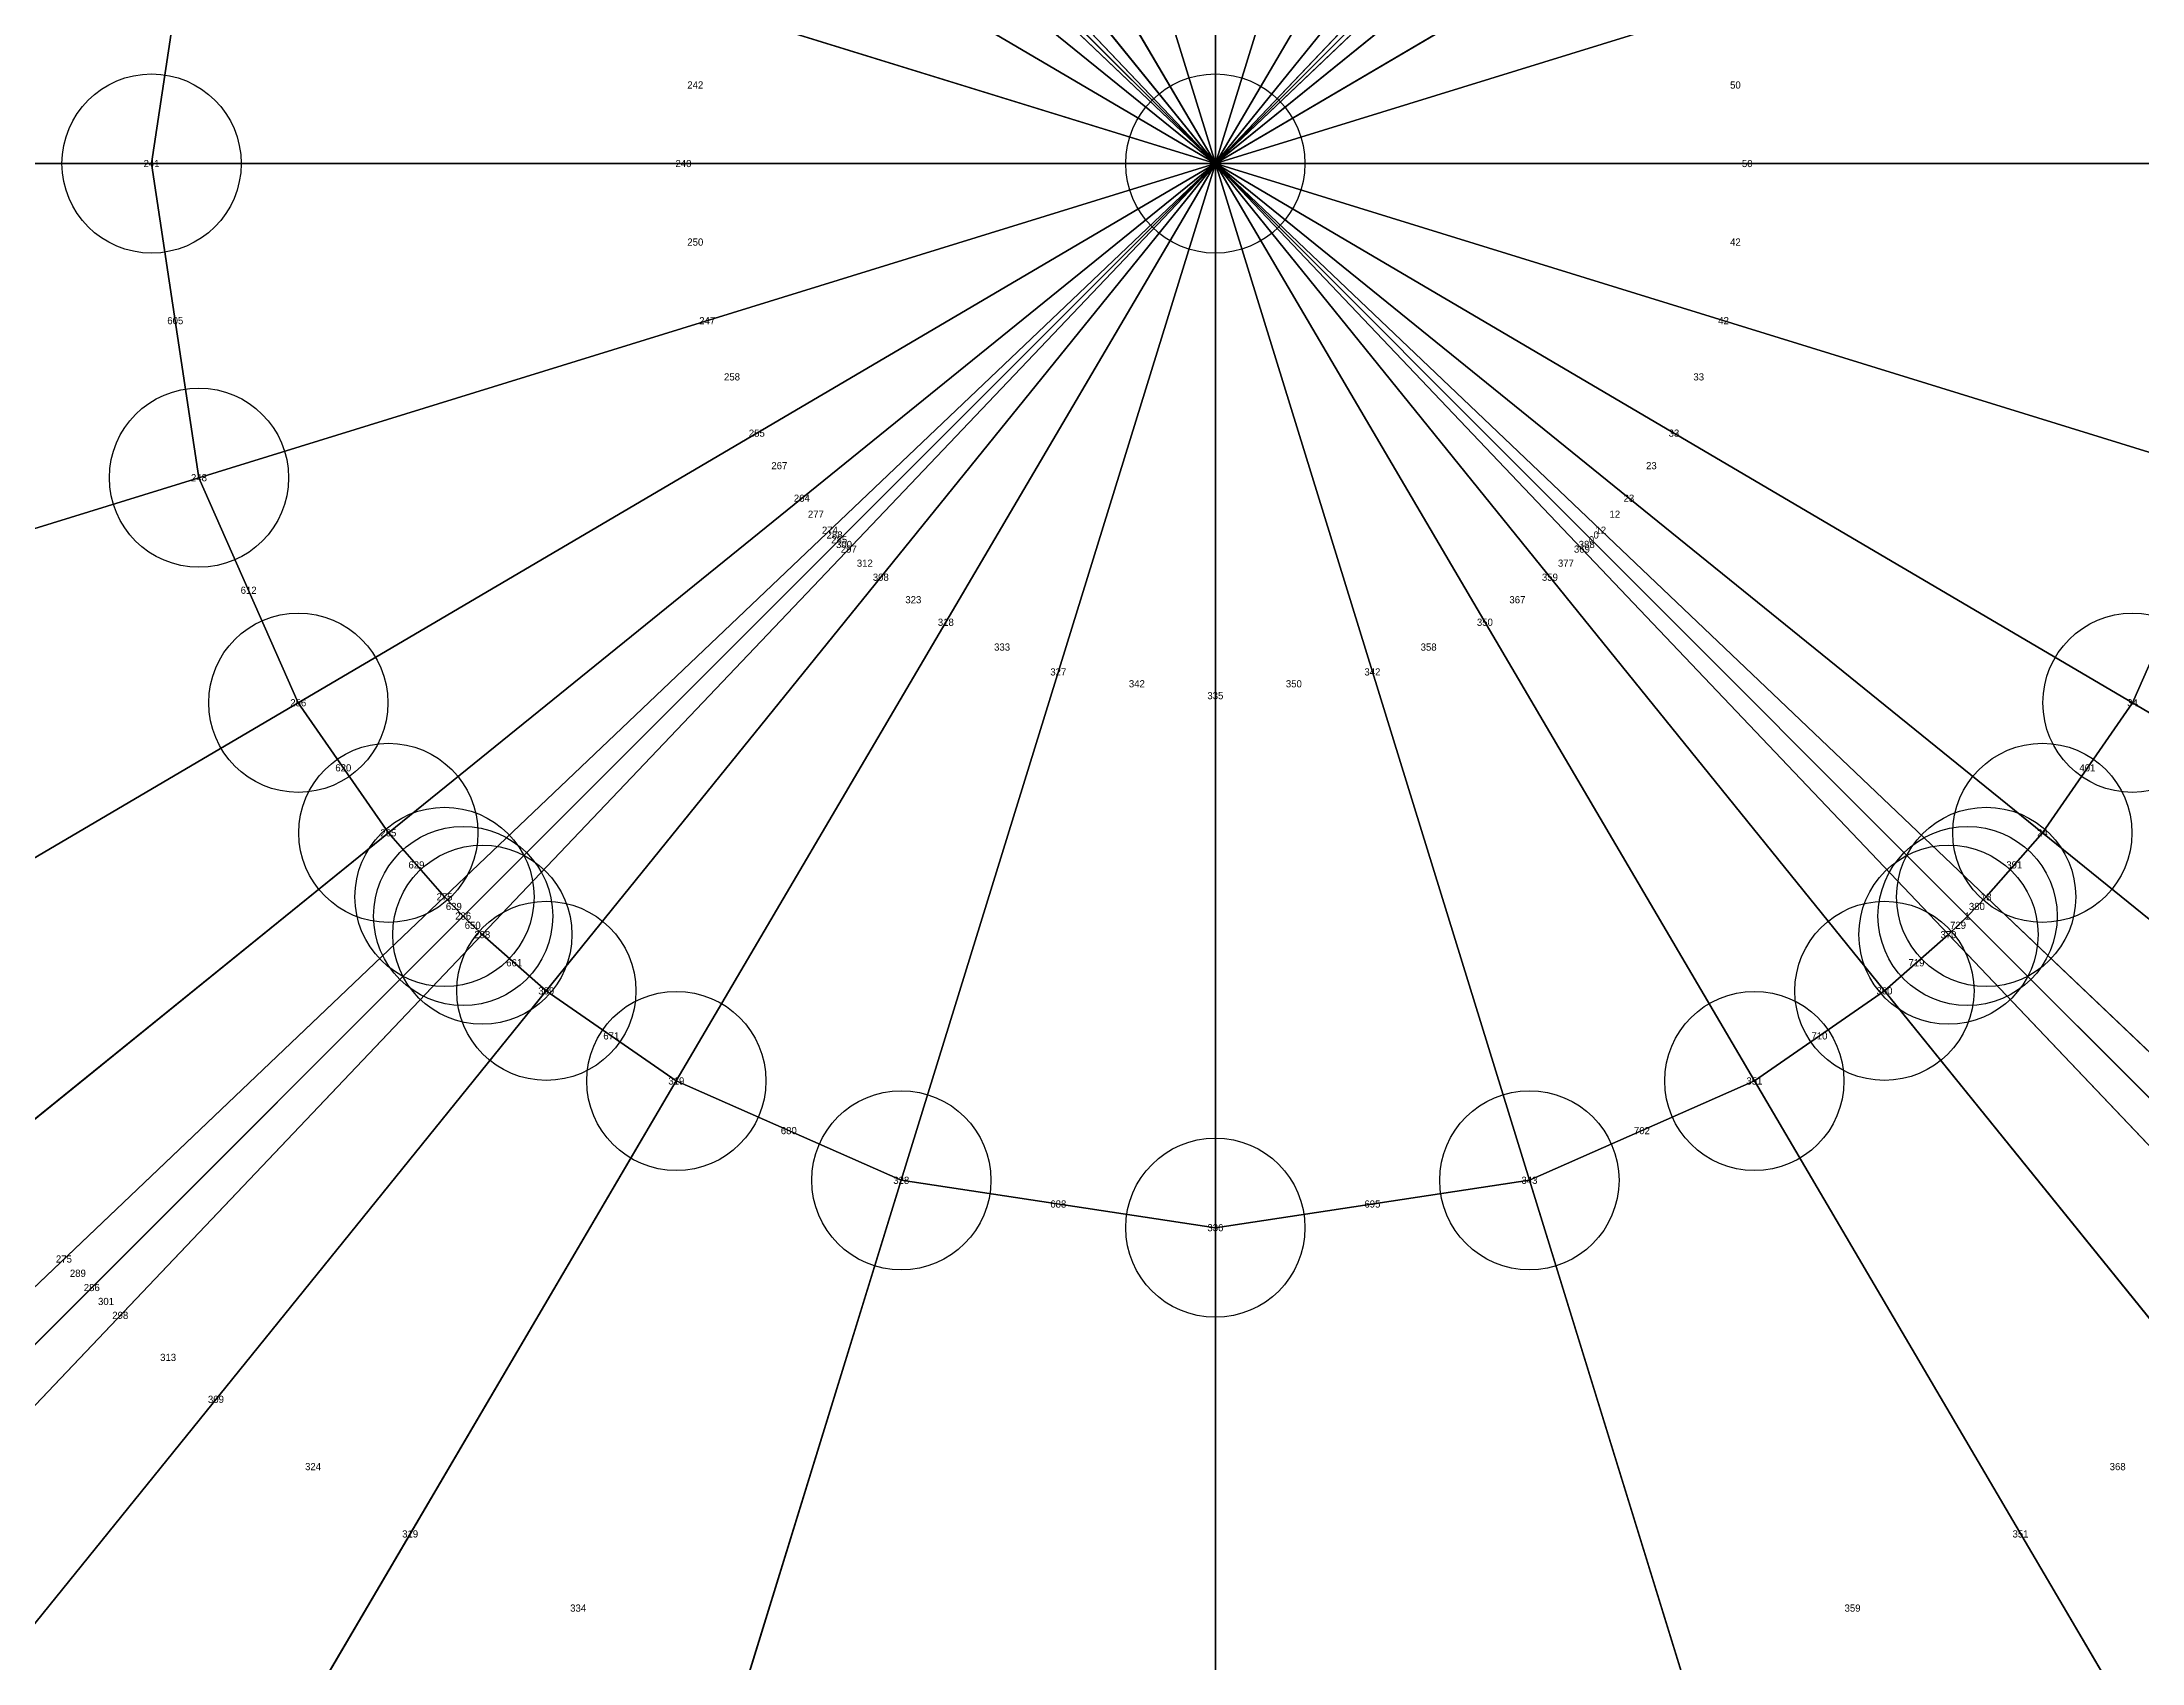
# Model space of a CAD drawing. Extents: x -2.75 to 2.75, y -2.5 to 2.5.
# Drawn here: x -0.327 to 0.259, y -0.418 to 0.034 of the extents above; entities that cross this region are included whole.
import ezdxf
from ezdxf.enums import TextEntityAlignment as Align

# ---------------------------------------------------------------- set-up
doc = ezdxf.new("R2010")
doc.units = 0
doc.header["$MEASUREMENT"] = 0
doc.header["$PDMODE"] = 33
doc.header["$PDSIZE"] = 0.05
for name, color, linetype in [('BRANCHE ESTERNO', 1, 'Continuous'), ('BRANCHE INTERNO', 7, 'Continuous'), ('BRANCHES-Index', 7, 'Continuous'), ('Faces', 7, 'Continuous'), ('Faces-Index', 7, 'Continuous'), ('NODI-Index', 7, 'Continuous'), ('NODO INTRADOSSO INTERNO', 7, 'Continuous')]:
    doc.layers.add(name, color=color, linetype=linetype)

msp = doc.modelspace()

# ---------------------------------------------------------------- linework, layer by layer
at = {"layer": 'BRANCHE ESTERNO'}
msp.add_line((0.25595, -0.15044, 2.63498), (0.28366, -0.08765, 2.63498), dxfattribs=at)
at = {"layer": 'BRANCHE INTERNO'}
for p, q in [((0, 0, 2.65165), (0, 0.29689, 2.63498)), ((0, 0, 2.65165), (-0.08765, 0.28366, 2.63498)), ((0, 0, 2.65165), (0.08765, 0.28366, 2.63498)), ((0, 0, 2.65165), (-0.15044, 0.25595, 2.63498)), ((0, 0, 2.65165), (0.15044, 0.25595, 2.63498)), ((0, 0, 2.65165), (-0.18673, 0.23081, 2.63498)), ((0, 0, 2.65165), (0.18673, 0.23081, 2.63498)), ((0, 0, 2.65165), (-0.2046, 0.21513, 2.63498)), ((0, 0, 2.65165), (0.2046, 0.21513, 2.63498)), ((0, 0, 2.65165), (-0.20993, 0.20993, 2.63498)), ((0, 0, 2.65165), (0.20993, 0.20993, 2.63498)), ((0, 0, 2.65165), (-0.21513, 0.2046, 2.63498)), ((0, 0, 2.65165), (0.21513, 0.2046, 2.63498)), ((0, 0, 2.65165), (-0.23081, 0.18673, 2.63498)), ((0, 0, 2.65165), (0.23081, 0.18673, 2.63498)), ((0, 0, 2.65165), (-0.25595, 0.15044, 2.63498)), ((0, 0, 2.65165), (0.25595, 0.15044, 2.63498)), ((-0.28366, 0.08765, 2.63498), (-0.29689, 0, 2.63498)), ((0, 0, 2.65165), (-0.28366, 0.08765, 2.63498)), ((0, 0, 2.65165), (0.28366, 0.08765, 2.63498)), ((-0.29689, 0, 2.63498), (-0.59005, 0, 2.58517)), ((0, 0, 2.65165), (-0.29689, 0, 2.63498)), ((-0.29689, 0, 2.63498), (-0.28366, -0.08765, 2.63498)), ((0, 0, 2.65165), (-0.28366, -0.08765, 2.63498)), ((0, 0, 2.65165), (-0.25595, -0.15044, 2.63498)), ((0, 0, 2.65165), (-0.23081, -0.18673, 2.63498)), ((0, 0, 2.65165), (-0.21513, -0.2046, 2.63498)), ((0, 0, 2.65165), (-0.20993, -0.20993, 2.63498)), ((0, 0, 2.65165), (-0.2046, -0.21513, 2.63498)), ((0, 0, 2.65165), (-0.18673, -0.23081, 2.63498)), ((0, 0, 2.65165), (-0.15044, -0.25595, 2.63498)), ((0, 0, 2.65165), (-0.08765, -0.28366, 2.63498)), ((0, 0, 2.65165), (0.20993, -0.20993, 2.63498)), ((0, 0, 2.65165), (0.21513, -0.2046, 2.63498)), ((0, 0, 2.65165), (0.23081, -0.18673, 2.63498)), ((0, 0, 2.65165), (0.25595, -0.15044, 2.63498)), ((0, 0, 2.65165), (0.28366, -0.08765, 2.63498)), ((0, 0, 2.65165), (0.29689, 0, 2.63498)), ((0, 0, 2.65165), (0, -0.29689, 2.63498)), ((0, 0, 2.65165), (0.08765, -0.28366, 2.63498)), ((0, 0, 2.65165), (0.15044, -0.25595, 2.63498)), ((0, 0, 2.65165), (0.18673, -0.23081, 2.63498)), ((0, 0, 2.65165), (0.2046, -0.21513, 2.63498)), ((-0.28366, -0.08765, 2.63498), (-0.56374, -0.17421, 2.58517)), ((-0.28366, -0.08765, 2.63498), (-0.25595, -0.15044, 2.63498)), ((-0.25595, -0.15044, 2.63498), (-0.50868, -0.299, 2.58517)), ((-0.25595, -0.15044, 2.63498), (-0.23081, -0.18673, 2.63498)), ((0.23081, -0.18673, 2.63498), (0.25595, -0.15044, 2.63498)), ((0.25595, -0.15044, 2.63498), (0.50868, -0.299, 2.58517)), ((-0.23081, -0.18673, 2.63498), (-0.45873, -0.37112, 2.58517)), ((-0.23081, -0.18673, 2.63498), (-0.21513, -0.2046, 2.63498)), ((0.21513, -0.2046, 2.63498), (0.23081, -0.18673, 2.63498)), ((0.23081, -0.18673, 2.63498), (0.45873, -0.37112, 2.58517)), ((-0.21513, -0.2046, 2.63498), (-0.42756, -0.40663, 2.58517)), ((-0.21513, -0.2046, 2.63498), (-0.20993, -0.20993, 2.63498)), ((0.20993, -0.20993, 2.63498), (0.21513, -0.2046, 2.63498)), ((0.21513, -0.2046, 2.63498), (0.42756, -0.40663, 2.58517)), ((-0.20993, -0.20993, 2.63498), (-0.41723, -0.41723, 2.58517)), ((-0.20993, -0.20993, 2.63498), (-0.2046, -0.21513, 2.63498)), ((0.2046, -0.21513, 2.63498), (0.20993, -0.20993, 2.63498)), ((0.20993, -0.20993, 2.63498), (0.41723, -0.41723, 2.58517)), ((-0.2046, -0.21513, 2.63498), (-0.40663, -0.42756, 2.58517)), ((-0.2046, -0.21513, 2.63498), (-0.18673, -0.23081, 2.63498)), ((0.18673, -0.23081, 2.63498), (0.2046, -0.21513, 2.63498)), ((0.2046, -0.21513, 2.63498), (0.40663, -0.42756, 2.58517)), ((-0.18673, -0.23081, 2.63498), (-0.37112, -0.45873, 2.58517)), ((-0.18673, -0.23081, 2.63498), (-0.15044, -0.25595, 2.63498)), ((0.15044, -0.25595, 2.63498), (0.18673, -0.23081, 2.63498)), ((0.18673, -0.23081, 2.63498), (0.37112, -0.45873, 2.58517)), ((-0.15044, -0.25595, 2.63498), (-0.299, -0.50868, 2.58517)), ((-0.15044, -0.25595, 2.63498), (-0.08765, -0.28366, 2.63498)), ((0.08765, -0.28366, 2.63498), (0.15044, -0.25595, 2.63498)), ((0.15044, -0.25595, 2.63498), (0.299, -0.50868, 2.58517)), ((-0.08765, -0.28366, 2.63498), (-0.17421, -0.56374, 2.58517)), ((-0.08765, -0.28366, 2.63498), (0, -0.29689, 2.63498)), ((0, -0.29689, 2.63498), (0.08765, -0.28366, 2.63498)), ((0.08765, -0.28366, 2.63498), (0.17421, -0.56374, 2.58517)), ((0, -0.29689, 2.63498), (0, -0.59005, 2.58517))]:
    msp.add_line(p, q, dxfattribs=at)
at = {"layer": 'Faces'}
for points in [[(0, 0, 2.65165), (0, 0, 2.65165), (-0.08765, 0.28366, 2.63498), (0, 0.29689, 2.63498)], [(0, 0, 2.65165), (0, 0, 2.65165), (0, 0.29689, 2.63498), (0.08765, 0.28366, 2.63498)], [(0, 0, 2.65165), (0, 0, 2.65165), (-0.15044, 0.25595, 2.63498), (-0.08765, 0.28366, 2.63498)], [(0, 0, 2.65165), (0, 0, 2.65165), (0.08765, 0.28366, 2.63498), (0.15044, 0.25595, 2.63498)], [(0, 0, 2.65165), (0, 0, 2.65165), (-0.18673, 0.23081, 2.63498), (-0.15044, 0.25595, 2.63498)], [(0, 0, 2.65165), (0, 0, 2.65165), (0.15044, 0.25595, 2.63498), (0.18673, 0.23081, 2.63498)], [(0, 0, 2.65165), (0, 0, 2.65165), (-0.2046, 0.21513, 2.63498), (-0.18673, 0.23081, 2.63498)], [(0, 0, 2.65165), (0, 0, 2.65165), (0.18673, 0.23081, 2.63498), (0.2046, 0.21513, 2.63498)], [(0, 0, 2.65165), (0, 0, 2.65165), (-0.20993, 0.20993, 2.63498), (-0.2046, 0.21513, 2.63498)], [(0, 0, 2.65165), (0, 0, 2.65165), (0.2046, 0.21513, 2.63498), (0.20993, 0.20993, 2.63498)], [(0, 0, 2.65165), (0, 0, 2.65165), (-0.21513, 0.2046, 2.63498), (-0.20993, 0.20993, 2.63498)], [(0, 0, 2.65165), (0, 0, 2.65165), (0.20993, 0.20993, 2.63498), (0.21513, 0.2046, 2.63498)], [(0, 0, 2.65165), (0, 0, 2.65165), (-0.23081, 0.18673, 2.63498), (-0.21513, 0.2046, 2.63498)], [(0, 0, 2.65165), (0, 0, 2.65165), (0.21513, 0.2046, 2.63498), (0.23081, 0.18673, 2.63498)], [(0, 0, 2.65165), (0, 0, 2.65165), (-0.25595, 0.15044, 2.63498), (-0.23081, 0.18673, 2.63498)], [(0, 0, 2.65165), (0, 0, 2.65165), (0.23081, 0.18673, 2.63498), (0.25595, 0.15044, 2.63498)], [(-0.28366, 0.08765, 2.63498), (-0.29689, 0, 2.63498), (-0.59005, 0, 2.58517), (-0.56374, 0.17421, 2.58517)], [(0, 0, 2.65165), (0, 0, 2.65165), (-0.28366, 0.08765, 2.63498), (-0.25595, 0.15044, 2.63498)], [(0, 0, 2.65165), (0, 0, 2.65165), (0.25595, 0.15044, 2.63498), (0.28366, 0.08765, 2.63498)], [(0, 0, 2.65165), (0, 0, 2.65165), (-0.29689, 0, 2.63498), (-0.28366, 0.08765, 2.63498)], [(0, 0, 2.65165), (0, 0, 2.65165), (0.28366, 0.08765, 2.63498), (0.29689, 0, 2.63498)], [(-0.29689, 0, 2.63498), (-0.28366, -0.08765, 2.63498), (-0.56374, -0.17421, 2.58517), (-0.59005, 0, 2.58517)], [(0, 0, 2.65165), (0, 0, 2.65165), (-0.28366, -0.08765, 2.63498), (-0.29689, 0, 2.63498)], [(0, 0, 2.65165), (0, 0, 2.65165), (-0.25595, -0.15044, 2.63498), (-0.28366, -0.08765, 2.63498)], [(0, 0, 2.65165), (0, 0, 2.65165), (-0.23081, -0.18673, 2.63498), (-0.25595, -0.15044, 2.63498)], [(0, 0, 2.65165), (0, 0, 2.65165), (-0.21513, -0.2046, 2.63498), (-0.23081, -0.18673, 2.63498)], [(0, 0, 2.65165), (0, 0, 2.65165), (-0.20993, -0.20993, 2.63498), (-0.21513, -0.2046, 2.63498)], [(0, 0, 2.65165), (0, 0, 2.65165), (-0.2046, -0.21513, 2.63498), (-0.20993, -0.20993, 2.63498)], [(0, 0, 2.65165), (0, 0, 2.65165), (-0.18673, -0.23081, 2.63498), (-0.2046, -0.21513, 2.63498)], [(0, 0, 2.65165), (0, 0, 2.65165), (-0.15044, -0.25595, 2.63498), (-0.18673, -0.23081, 2.63498)], [(0, 0, 2.65165), (0, 0, 2.65165), (-0.08765, -0.28366, 2.63498), (-0.15044, -0.25595, 2.63498)], [(0, 0, 2.65165), (0, 0, 2.65165), (0, -0.29689, 2.63498), (-0.08765, -0.28366, 2.63498)], [(0, 0, 2.65165), (0, 0, 2.65165), (0.21513, -0.2046, 2.63498), (0.20993, -0.20993, 2.63498)], [(0, 0, 2.65165), (0, 0, 2.65165), (0.23081, -0.18673, 2.63498), (0.21513, -0.2046, 2.63498)], [(0, 0, 2.65165), (0, 0, 2.65165), (0.25595, -0.15044, 2.63498), (0.23081, -0.18673, 2.63498)], [(0, 0, 2.65165), (0, 0, 2.65165), (0.28366, -0.08765, 2.63498), (0.25595, -0.15044, 2.63498)], [(0, 0, 2.65165), (0, 0, 2.65165), (0.29689, 0, 2.63498), (0.28366, -0.08765, 2.63498)], [(0, 0, 2.65165), (0, 0, 2.65165), (0.08765, -0.28366, 2.63498), (0, -0.29689, 2.63498)], [(0, 0, 2.65165), (0, 0, 2.65165), (0.15044, -0.25595, 2.63498), (0.08765, -0.28366, 2.63498)], [(0, 0, 2.65165), (0, 0, 2.65165), (0.18673, -0.23081, 2.63498), (0.15044, -0.25595, 2.63498)], [(0, 0, 2.65165), (0, 0, 2.65165), (0.2046, -0.21513, 2.63498), (0.18673, -0.23081, 2.63498)], [(0, 0, 2.65165), (0, 0, 2.65165), (0.20993, -0.20993, 2.63498), (0.2046, -0.21513, 2.63498)], [(-0.28366, -0.08765, 2.63498), (-0.25595, -0.15044, 2.63498), (-0.50868, -0.299, 2.58517), (-0.56374, -0.17421, 2.58517)], [(0.25595, -0.15044, 2.63498), (0.28366, -0.08765, 2.63498), (0.56374, -0.17421, 2.58517), (0.50868, -0.299, 2.58517)], [(-0.25595, -0.15044, 2.63498), (-0.23081, -0.18673, 2.63498), (-0.45873, -0.37112, 2.58517), (-0.50868, -0.299, 2.58517)], [(0.23081, -0.18673, 2.63498), (0.25595, -0.15044, 2.63498), (0.50868, -0.299, 2.58517), (0.45873, -0.37112, 2.58517)], [(-0.23081, -0.18673, 2.63498), (-0.21513, -0.2046, 2.63498), (-0.42756, -0.40663, 2.58517), (-0.45873, -0.37112, 2.58517)], [(0.21513, -0.2046, 2.63498), (0.23081, -0.18673, 2.63498), (0.45873, -0.37112, 2.58517), (0.42756, -0.40663, 2.58517)], [(-0.21513, -0.2046, 2.63498), (-0.20993, -0.20993, 2.63498), (-0.41723, -0.41723, 2.58517), (-0.42756, -0.40663, 2.58517)], [(0.20993, -0.20993, 2.63498), (0.21513, -0.2046, 2.63498), (0.42756, -0.40663, 2.58517), (0.41723, -0.41723, 2.58517)], [(-0.20993, -0.20993, 2.63498), (-0.2046, -0.21513, 2.63498), (-0.40663, -0.42756, 2.58517), (-0.41723, -0.41723, 2.58517)], [(0.2046, -0.21513, 2.63498), (0.20993, -0.20993, 2.63498), (0.41723, -0.41723, 2.58517), (0.40663, -0.42756, 2.58517)], [(-0.2046, -0.21513, 2.63498), (-0.18673, -0.23081, 2.63498), (-0.37112, -0.45873, 2.58517), (-0.40663, -0.42756, 2.58517)], [(0.18673, -0.23081, 2.63498), (0.2046, -0.21513, 2.63498), (0.40663, -0.42756, 2.58517), (0.37112, -0.45873, 2.58517)], [(-0.18673, -0.23081, 2.63498), (-0.15044, -0.25595, 2.63498), (-0.299, -0.50868, 2.58517), (-0.37112, -0.45873, 2.58517)], [(0.15044, -0.25595, 2.63498), (0.18673, -0.23081, 2.63498), (0.37112, -0.45873, 2.58517), (0.299, -0.50868, 2.58517)], [(-0.15044, -0.25595, 2.63498), (-0.08765, -0.28366, 2.63498), (-0.17421, -0.56374, 2.58517), (-0.299, -0.50868, 2.58517)], [(0.08765, -0.28366, 2.63498), (0.15044, -0.25595, 2.63498), (0.299, -0.50868, 2.58517), (0.17421, -0.56374, 2.58517)], [(-0.08765, -0.28366, 2.63498), (0, -0.29689, 2.63498), (0, -0.59005, 2.58517), (-0.17421, -0.56374, 2.58517)], [(0, -0.29689, 2.63498), (0.08765, -0.28366, 2.63498), (0.17421, -0.56374, 2.58517), (0, -0.59005, 2.58517)]]:
    msp.add_3dface(points, dxfattribs=at)
at = {"layer": 'NODO INTRADOSSO INTERNO'}
for p in [(-0.29689, 0, 2.63498), (0, 0, 2.65165), (-0.28366, -0.08765, 2.63498), (-0.25595, -0.15044, 2.63498), (0.25595, -0.15044, 2.63498), (-0.23081, -0.18673, 2.63498), (0.23081, -0.18673, 2.63498), (-0.21513, -0.2046, 2.63498), (0.21513, -0.2046, 2.63498), (-0.20993, -0.20993, 2.63498), (0.20993, -0.20993, 2.63498), (-0.2046, -0.21513, 2.63498), (0.2046, -0.21513, 2.63498), (-0.18673, -0.23081, 2.63498), (0.18673, -0.23081, 2.63498), (-0.15044, -0.25595, 2.63498), (0.15044, -0.25595, 2.63498), (-0.08765, -0.28366, 2.63498), (0.08765, -0.28366, 2.63498), (0, -0.29689, 2.63498)]:
    msp.add_point(p, dxfattribs=at)

# ---------------------------------------------------------------- texts
at = {"layer": 'BRANCHES-Index'}
for s, p in [('240', (-0.14845, 0, 2.64331)), ('50', (0.14845, 0, 2.64331)), ('605', (-0.29027, -0.04383, 2.63498)), ('247', (-0.14183, -0.04383, 2.64331)), ('42', (0.14183, -0.04383, 2.64331)), ('255', (-0.12798, -0.07522, 2.64331)), ('33', (0.12798, -0.07522, 2.64331)), ('264', (-0.11541, -0.09337, 2.64331)), ('23', (0.11541, -0.09337, 2.64331)), ('274', (-0.10757, -0.1023, 2.64331)), ('285', (-0.10497, -0.10497, 2.64331)), ('0', (0.10497, -0.10497, 2.64331)), ('12', (0.10757, -0.1023, 2.64331)), ('297', (-0.1023, -0.10757, 2.64331)), ('369', (0.1023, -0.10757, 2.64331)), ('308', (-0.09337, -0.11541, 2.64331)), ('359', (0.09337, -0.11541, 2.64331)), ('612', (-0.2698, -0.11905, 2.63498)), ('318', (-0.07522, -0.12798, 2.64331)), ('350', (0.07522, -0.12798, 2.64331)), ('327', (-0.04383, -0.14183, 2.64331)), ('342', (0.04383, -0.14183, 2.64331)), ('335', (0, -0.14845, 2.64331)), ('620', (-0.24338, -0.16859, 2.63498)), ('401', (0.24338, -0.16859, 2.63498)), ('629', (-0.22297, -0.19567, 2.63498)), ('391', (0.22297, -0.19567, 2.63498)), ('639', (-0.21253, -0.20727, 2.63498)), ('380', (0.21253, -0.20727, 2.63498)), ('650', (-0.20727, -0.21253, 2.63498)), ('729', (0.20727, -0.21253, 2.63498)), ('661', (-0.19567, -0.22297, 2.63498)), ('719', (0.19567, -0.22297, 2.63498)), ('671', (-0.16859, -0.24338, 2.63498)), ('710', (0.16859, -0.24338, 2.63498)), ('680', (-0.11905, -0.2698, 2.63498)), ('702', (0.11905, -0.2698, 2.63498)), ('688', (-0.04383, -0.29027, 2.63498)), ('695', (0.04383, -0.29027, 2.63498)), ('275', (-0.32135, -0.30562, 2.61007)), ('286', (-0.31358, -0.31358, 2.61007)), ('298', (-0.30562, -0.32135, 2.61007)), ('309', (-0.27892, -0.34477, 2.61007)), ('319', (-0.22472, -0.38232, 2.61007)), ('351', (0.22472, -0.38232, 2.61007))]:
    msp.add_text(s, height=0.002, dxfattribs=at).set_placement(p, align=Align.MIDDLE_CENTER)
at = {"layer": 'Faces-Index'}
for s, p in [('242', (-0.14514, 0.02191, 2.64331)), ('50', (0.14514, 0.02191, 2.64331)), ('250', (-0.14514, -0.02191, 2.64331)), ('42', (0.14514, -0.02191, 2.64331)), ('258', (-0.1349, -0.05952, 2.64331)), ('33', (0.1349, -0.05952, 2.64331)), ('267', (-0.12169, -0.08429, 2.64331)), ('23', (0.12169, -0.08429, 2.64331)), ('277', (-0.11149, -0.09783, 2.64331)), ('12', (0.11149, -0.09783, 2.64331)), ('288', (-0.10627, -0.10363, 2.64331)), ('300', (-0.10363, -0.10627, 2.64331)), ('388', (0.10363, -0.10627, 2.64331)), ('0', (0.10627, -0.10363, 2.64331)), ('312', (-0.09783, -0.11149, 2.64331)), ('377', (0.09783, -0.11149, 2.64331)), ('323', (-0.08429, -0.12169, 2.64331)), ('367', (0.08429, -0.12169, 2.64331)), ('333', (-0.05952, -0.1349, 2.64331)), ('358', (0.05952, -0.1349, 2.64331)), ('342', (-0.02191, -0.14514, 2.64331)), ('350', (0.02191, -0.14514, 2.64331)), ('289', (-0.31746, -0.3096, 2.61007)), ('301', (-0.3096, -0.31746, 2.61007)), ('313', (-0.29227, -0.33306, 2.61007)), ('324', (-0.25182, -0.36354, 2.61007)), ('368', (0.25182, -0.36354, 2.61007)), ('334', (-0.17783, -0.40301, 2.61007)), ('359', (0.17783, -0.40301, 2.61007))]:
    msp.add_text(s, height=0.002, dxfattribs=at).set_placement(p, align=Align.MIDDLE_CENTER)
at = {"layer": 'NODI-Index'}
for s, p in [('241', (-0.29689, 0, 2.63498)), ('0', (0, 0, 2.65165)), ('248', (-0.28366, -0.08765, 2.63498)), ('256', (-0.25595, -0.15044, 2.63498)), ('34', (0.25595, -0.15044, 2.63498)), ('265', (-0.23081, -0.18673, 2.63498)), ('24', (0.23081, -0.18673, 2.63498)), ('275', (-0.21513, -0.2046, 2.63498)), ('13', (0.21513, -0.2046, 2.63498)), ('286', (-0.20993, -0.20993, 2.63498)), ('1', (0.20993, -0.20993, 2.63498)), ('298', (-0.2046, -0.21513, 2.63498)), ('370', (0.2046, -0.21513, 2.63498)), ('309', (-0.18673, -0.23081, 2.63498)), ('360', (0.18673, -0.23081, 2.63498)), ('319', (-0.15044, -0.25595, 2.63498)), ('351', (0.15044, -0.25595, 2.63498)), ('328', (-0.08765, -0.28366, 2.63498)), ('343', (0.08765, -0.28366, 2.63498)), ('336', (0, -0.29689, 2.63498))]:
    msp.add_text(s, height=0.002, dxfattribs=at).set_placement(p, align=Align.MIDDLE_CENTER)

doc.saveas('drawing.dxf')
